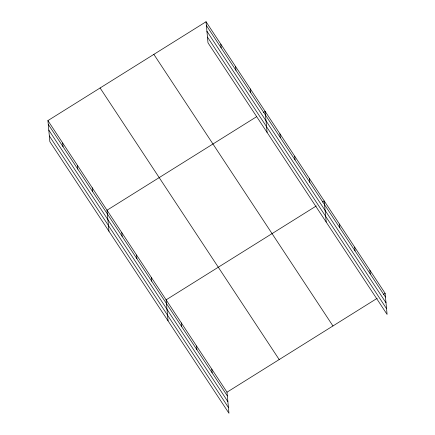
<?xml version="1.0" encoding="UTF-8"?>
<svg xmlns="http://www.w3.org/2000/svg" width="435" height="435" viewBox="0 0 435 435"><rect width="100%" height="100%" fill="white"/><g stroke="black" fill="none" stroke-linecap="round" stroke-linejoin="round"><path stroke-width="0.65" d="M47.915 120.598L227.005 392.185L228.957 413.25L49.867 141.663L47.915 120.598L206.043 21.75L385.133 293.337L387.085 314.402L207.995 42.815L206.043 21.75M256.634 116.694L107.015 210.225L108.968 231.284M263.441 112.437L265.143 111.376L267.095 132.436M316.299 205.962L166.116 299.846L168.068 320.91M322.542 202.063L324.244 200.997L326.196 222.062M227.005 392.185L377.194 298.301M383.431 294.403L385.133 293.337M206.386 25.486L385.481 297.072M206.919 31.2L386.008 302.793M207.468 37.095L386.557 308.681M153.859 54.37L332.949 325.956M100.093 87.979L279.188 359.566M48.258 124.334L227.353 395.921M48.791 130.054L227.88 401.641M49.34 135.943L228.429 407.53M369.908 270.255L370.256 273.985M354.688 247.167L355.031 250.903M339.463 224.085L339.811 227.815M309.464 178.589L309.812 182.325M294.691 156.187L295.039 159.922M279.917 133.779L280.265 137.514M250.364 88.968L250.712 92.704M235.591 66.56L235.939 70.296M220.817 44.158L221.165 47.888M211.78 369.103L212.128 372.838M196.56 346.015L196.903 349.751M181.335 322.933L181.683 326.663M151.336 277.443L151.684 281.173M136.563 255.035L136.911 258.771M121.789 232.627L122.137 236.363M92.236 187.817L92.584 191.552M77.463 165.409L77.811 169.144M62.689 143.006L63.037 146.736"/></g></svg>
